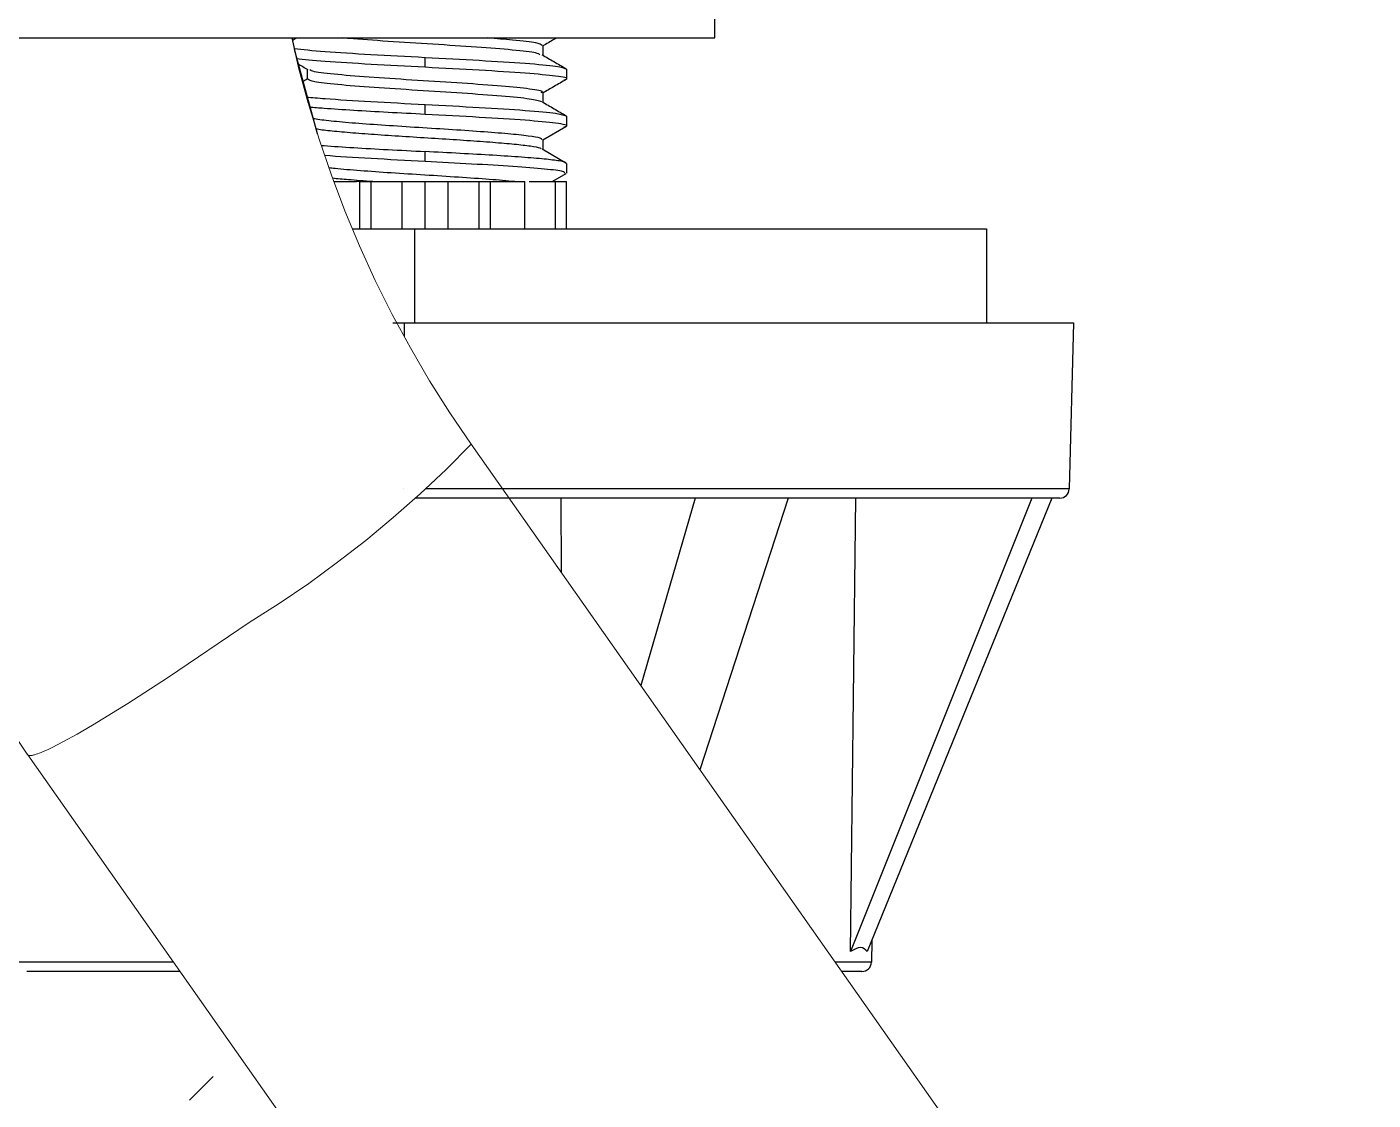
# Model space of a CAD drawing. Header units: millimetres. Extents: x 1991 to 2585, y -1131 to -711.
# Drawn here: x 2373.59 to 2402.17, y -1012.18 to -989.4 of the extents above; entities that cross this region are included whole.
import ezdxf

# ---------------------------------------------------------------- set-up
doc = ezdxf.new("R2010")
doc.units = ezdxf.units.MM
doc.header["$LTSCALE"] = 0.1
doc.layers.get('0').update_dxf_attribs({"lineweight": 13})

msp = doc.modelspace()

# ---------------------------------------------------------------- linework, layer by layer
at = {"color": 7, "linetype": 'Continuous', "lineweight": 25}
for p, q in [((2388.19, -989.634), (2388.19, -989.134)), ((2367.19, -989.634), (2388.19, -989.634)), ((2379.209, -989.634), (2379.347, -990.23)), ((2379.756, -991.669), (2379.263, -989.877)), ((2384.537, -989.794), (2384.537, -989.998)), ((2379.347, -990.23), (2379.556, -991.01)), ((2379.54, -990.508), (2379.54, -990.304)), ((2382.039, -990.257), (2382.039, -990.046)), ((2385.039, -990.296), (2385.039, -990.507)), ((2384.538, -990.794), (2384.538, -990.998)), ((2382.039, -991.257), (2382.039, -991.046)), ((2385.039, -991.296), (2385.039, -991.507)), ((2385.029, -991.519), (2384.538, -991.804)), ((2384.522, -991.989), (2385.03, -992.284)), ((2384.538, -991.795), (2384.538, -991.998)), ((2382.039, -992.257), (2382.039, -992.046)), ((2385.039, -992.296), (2385.039, -992.508)), ((2385.028, -992.52), (2384.744, -992.685)), ((2380.102, -992.684), (2380.583, -992.684)), ((2380.667, -992.684), (2380.583, -992.684)), ((2380.65, -993.684), (2380.65, -992.684)), ((2380.667, -992.684), (2380.891, -992.684)), ((2380.891, -993.684), (2380.891, -992.684)), ((2380.891, -992.684), (2381.551, -992.684)), ((2381.551, -993.684), (2381.551, -992.684)), ((2381.551, -992.684), (2382.039, -992.684)), ((2382.039, -993.684), (2382.039, -992.684)), ((2382.039, -992.684), (2382.527, -992.684)), ((2382.527, -993.684), (2382.527, -992.684)), ((2382.527, -992.684), (2383.187, -992.684)), ((2383.187, -993.684), (2383.187, -992.684)), ((2383.187, -992.684), (2383.428, -992.684)), ((2383.428, -993.684), (2383.428, -992.684)), ((2383.428, -992.684), (2384.16, -992.684)), ((2384.16, -993.684), (2384.16, -992.684)), ((2384.25, -992.684), (2384.811, -992.684)), ((2384.811, -993.684), (2384.811, -992.684)), ((2384.811, -992.684), (2385.039, -992.684)), ((2385.039, -993.684), (2385.039, -992.684)), ((2380.495, -993.684), (2381.82, -993.684)), ((2381.82, -995.684), (2381.82, -993.684)), ((2381.82, -993.684), (2393.956, -993.684)), ((2393.956, -993.684), (2393.956, -995.684)), ((2381.596, -995.684), (2395.807, -995.684)), ((2395.807, -995.684), (2395.715, -999.207)), ((2395.514, -999.403), (2381.832, -999.403)), ((2387.775, -999.403), (2386.617, -1003.383)), ((2389.748, -999.403), (2387.873, -1005.17)), ((2394.919, -999.403), (2391.071, -1009.03)), ((2395.347, -999.403), (2391.427, -1009.03)), ((2391.523, -1008.795), (2391.515, -1009.255)), ((2376.835, -1009.453), (2373.585, -1009.453)), ((2391.314, -1009.453), (2390.883, -1009.453)), ((2377.039, -1012.184), (2377.539, -1011.684))]:
    msp.add_line(p, q, dxfattribs=at)
for p, q in [((2379.556, -991.01), (2379.79, -991.783)), ((2379.79, -991.783), (2380.05, -992.547)), ((2380.05, -992.547), (2380.336, -993.302)), ((2380.336, -993.302), (2380.647, -994.047)), ((2380.647, -994.047), (2380.982, -994.781)), ((2380.982, -994.781), (2381.342, -995.504)), ((2381.342, -995.504), (2381.726, -996.214)), ((2381.726, -996.214), (2382.133, -996.911)), ((2382.133, -996.911), (2382.564, -997.593)), ((2382.564, -997.593), (2383.017, -998.261)), ((2382.483, -998.796), (2383.017, -998.261)), ((2383.017, -998.261), (2402.166, -1025.505)), ((2381.931, -999.315), (2382.483, -998.796)), ((2381.363, -999.817), (2381.931, -999.315)), ((2380.779, -1000.301), (2381.363, -999.817)), ((2380.181, -1000.767), (2380.779, -1000.301)), ((2379.569, -1001.214), (2380.181, -1000.767)), ((2378.944, -1001.641), (2379.569, -1001.214)), ((2378.307, -1002.048), (2378.944, -1001.641)), ((2376.573, -1003.222), (2378.307, -1002.048)), ((2375.729, -1003.764), (2376.573, -1003.222)), ((2372.907, -1003.826), (2373.591, -1004.837)), ((2374.976, -1004.224), (2375.729, -1003.764)), ((2374.65, -1004.413), (2374.976, -1004.224)), ((2374.123, -1004.695), (2374.365, -1004.571)), ((2374.365, -1004.571), (2374.65, -1004.413)), ((2373.597, -1004.832), (2373.597, -1004.838)), ((2373.597, -1004.838), (2373.598, -1004.843)), ((2373.598, -1004.843), (2373.599, -1004.847)), ((2373.599, -1004.847), (2373.601, -1004.851)), ((2373.601, -1004.851), (2373.604, -1004.855)), ((2373.603, -1004.853), (2392.732, -1032.068)), ((2373.604, -1004.855), (2373.607, -1004.859)), ((2373.607, -1004.859), (2373.611, -1004.862)), ((2373.611, -1004.862), (2373.616, -1004.864)), ((2373.616, -1004.864), (2373.621, -1004.866)), ((2373.621, -1004.866), (2373.627, -1004.868)), ((2373.627, -1004.868), (2373.633, -1004.869)), ((2373.633, -1004.869), (2373.64, -1004.87)), ((2373.64, -1004.87), (2373.648, -1004.87)), ((2373.648, -1004.87), (2373.657, -1004.87)), ((2373.657, -1004.87), (2373.666, -1004.87)), ((2373.666, -1004.87), (2373.675, -1004.869)), ((2373.675, -1004.869), (2373.686, -1004.867)), ((2373.686, -1004.867), (2373.697, -1004.865)), ((2373.697, -1004.865), (2373.709, -1004.863)), ((2373.709, -1004.863), (2373.721, -1004.86)), ((2373.721, -1004.86), (2373.735, -1004.857)), ((2373.735, -1004.857), (2373.749, -1004.853)), ((2373.749, -1004.853), (2373.779, -1004.843)), ((2373.779, -1004.843), (2373.811, -1004.832)), ((2373.811, -1004.832), (2373.847, -1004.819)), ((2373.847, -1004.819), (2373.886, -1004.804)), ((2373.886, -1004.804), (2373.927, -1004.786)), ((2373.927, -1004.786), (2374.019, -1004.745)), ((2374.019, -1004.745), (2374.123, -1004.695))]:
    msp.add_line(p, q)
at = {"color": 8, "linetype": 'Continuous', "lineweight": 25}
for p, q in [((2381.572, -999.207), (2381.572, -999.207)), ((2395.715, -999.207), (2382.046, -999.207)), ((2376.696, -1009.254), (2373.384, -1009.254)), ((2391.515, -1009.255), (2390.744, -1009.255))]:
    msp.add_line(p, q, dxfattribs=at)
at = {"color": 7, "linetype": 'Continuous', "lineweight": 25, "flags": 128}
for points in [[(2381.596, -995.684), (2381.594, -995.97)], [(2384.933, -1000.987), (2384.925, -999.403)], [(2391.071, -1009.03), (2391.136, -1003.639), (2391.187, -999.403)]]:
    msp.add_lwpolyline(points, dxfattribs=at)
at = {"color": 7, "linetype": 'Continuous', "lineweight": 25}
for centre, end in [((2395.514, -999.202), 358.5), ((2391.314, -1009.252), 359)]:
    msp.add_arc(centre, 0.201, 270, end, dxfattribs=at)
for points, knots in [([(2379.221, -989.684), (2379.248, -989.668), (2379.277, -989.652), (2379.306, -989.635), (2379.307, -989.634)], [0.3491012, 0.3491012, 0.3491012, 0.3491012, 0.5167419, 0.5250966, 0.5250966, 0.5250966, 0.5250966]), ([(2384.478, -989.989), (2384.46, -989.977), (2384.411, -989.944), (2383.926, -989.89), (2383.158, -989.829), (2382.207, -989.768), (2381.237, -989.707), (2380.613, -989.662), (2380.335, -989.638), (2380.293, -989.634)], [0, 0, 0, 0, 0.0783799, 0.205378, 0.3321033, 0.4590729, 0.5858351, 0.7127696, 0.7365646, 0.7365646, 0.7365646, 0.7365646]), ([(2384.522, -989.794), (2384.499, -989.776), (2384.451, -989.737), (2383.982, -989.684), (2383.559, -989.649), (2383.365, -989.634)], [0, 0, 0, 0, 0.1343988, 0.2837415, 0.3906232, 0.3906232, 0.3906232, 0.3906232]), ([(2384.83, -989.634), (2384.811, -989.645), (2384.714, -989.702), (2384.616, -989.758), (2384.537, -989.804)], [0.4041514, 0.4041514, 0.4041514, 0.4041514, 0.51726, 1, 1, 1, 1]), ([(2379.261, -989.858), (2379.263, -989.858), (2379.428, -989.879), (2379.856, -989.921), (2380.862, -989.984), (2381.647, -990.025), (2382.039, -990.046)], [0.2911032, 0.2911032, 0.2911032, 0.2911032, 0.2941752, 0.5294501, 0.7647252, 1, 1, 1, 1]), ([(2384.521, -989.989), (2384.605, -990.038), (2384.775, -990.137), (2384.945, -990.235), (2385.03, -990.284)], [0, 0, 0, 0, 0.499849, 1, 1, 1, 1]), ([(2382.039, -990.257), (2381.646, -990.237), (2380.86, -990.195), (2379.901, -990.135), (2379.452, -990.095), (2379.311, -990.076)], [0, 0, 0, 0, 0.2499999, 0.4999999, 0.7249839, 0.7249839, 0.7249839, 0.7249839]), ([(2384.507, -990.794), (2384.517, -990.789), (2384.569, -990.764), (2384.288, -990.718), (2383.707, -990.657), (2382.843, -990.596), (2381.876, -990.535), (2380.926, -990.474), (2380.15, -990.413), (2379.667, -990.358), (2379.615, -990.325), (2379.594, -990.312)], [0, 0, 0, 0, 0.03039, 0.157184, 0.284068, 0.410819, 0.53774, 0.66445, 0.791403, 0.91808, 1, 1, 1, 1]), ([(2382.039, -990.046), (2382.432, -990.067), (2383.218, -990.109), (2384.21, -990.171), (2384.904, -990.234), (2384.994, -990.275), (2385.039, -990.296)], [0, 0, 0, 0, 0.25, 0.5, 0.75, 1, 1, 1, 1]), ([(2384.988, -990.521), (2385.008, -990.517), (2385.116, -990.491), (2384.859, -990.445), (2384.222, -990.382), (2383.215, -990.32), (2382.431, -990.278), (2382.039, -990.257)], [0, 0, 0, 0, 0.05303, 0.289772, 0.526515, 0.763257, 1, 1, 1, 1]), ([(2384.519, -990.99), (2384.453, -990.97), (2384.317, -990.93), (2383.696, -990.87), (2382.845, -990.808), (2381.875, -990.747), (2380.928, -990.686), (2380.147, -990.625), (2379.631, -990.565), (2379.578, -990.526), (2379.552, -990.507)], [0, 0, 0, 0, 0.122822, 0.249435, 0.375916, 0.502566, 0.629007, 0.75569, 0.882097, 1, 1, 1, 1]), ([(2385.032, -990.518), (2384.947, -990.567), (2384.782, -990.662), (2384.618, -990.758), (2384.538, -990.804)], [0, 0, 0, 0, 0.516011, 1, 1, 1, 1]), ([(2379.523, -990.887), (2379.638, -990.898), (2380.009, -990.931), (2380.862, -990.984), (2381.647, -991.025), (2382.039, -991.046)], [0.4013679, 0.4013679, 0.4013679, 0.4013679, 0.5293727, 0.7646864, 1, 1, 1, 1]), ([(2382.039, -991.257), (2381.774, -991.243), (2381.245, -991.215), (2380.506, -991.173), (2379.953, -991.136), (2379.679, -991.114), (2379.584, -991.105)], [0, 0, 0, 0, 0.1685024, 0.3370045, 0.5055068, 0.6103254, 0.6103254, 0.6103254, 0.6103254]), ([(2382.039, -991.046), (2382.432, -991.067), (2383.218, -991.109), (2384.21, -991.171), (2384.904, -991.234), (2384.994, -991.275), (2385.039, -991.296)], [0, 0, 0, 0, 0.25, 0.5, 0.75, 1, 1, 1, 1]), ([(2384.522, -990.989), (2384.607, -991.038), (2384.777, -991.137), (2384.947, -991.235), (2385.032, -991.285)], [0, 0, 0, 0, 0.499854, 1, 1, 1, 1]), ([(2384.518, -991.796), (2384.515, -991.785), (2384.509, -991.758), (2384.255, -991.716), (2383.821, -991.67), (2383.229, -991.624), (2382.541, -991.578), (2381.81, -991.532), (2381.099, -991.486), (2380.465, -991.44), (2379.968, -991.394), (2379.729, -991.362), (2379.661, -991.346), (2379.657, -991.345)], [0, 0, 0, 0, 0.0701196, 0.1652806, 0.2604903, 0.3556427, 0.4508589, 0.5460043, 0.6412254, 0.7363666, 0.8315904, 0.9267312, 0.9320138, 0.9320138, 0.9320138, 0.9320138]), ([(2384.985, -991.522), (2385.006, -991.517), (2385.116, -991.492), (2384.859, -991.445), (2384.222, -991.382), (2383.215, -991.32), (2382.431, -991.278), (2382.039, -991.257)], [0, 0, 0, 0, 0.055848, 0.291886, 0.527924, 0.763962, 1, 1, 1, 1]), ([(2384.506, -991.991), (2384.501, -991.985), (2384.484, -991.966), (2384.292, -991.934), (2383.954, -991.894), (2383.489, -991.855), (2382.937, -991.815), (2382.33, -991.776), (2381.705, -991.736), (2381.1, -991.697), (2380.553, -991.657), (2380.097, -991.618), (2379.849, -991.589), (2379.743, -991.572), (2379.725, -991.57)], [0, 0, 0, 0, 0.0358825, 0.1175332, 0.1992458, 0.2808844, 0.3625872, 0.4442584, 0.525922, 0.6076291, 0.6892665, 0.7709768, 0.8526344, 0.8709769, 0.8709769, 0.8709769, 0.8709769]), ([(2379.835, -991.915), (2379.856, -991.916), (2380.061, -991.932), (2380.506, -991.962), (2381.245, -992.004), (2381.774, -992.032), (2382.039, -992.046)], [0.5042403, 0.5042403, 0.5042403, 0.5042403, 0.5228161, 0.6818773, 0.8409386, 1, 1, 1, 1]), ([(2382.039, -992.257), (2381.646, -992.237), (2380.86, -992.195), (2380.195, -992.153), (2379.912, -992.132), (2379.909, -992.132)], [0, 0, 0, 0, 0.2499999, 0.4999999, 0.5025583, 0.5025583, 0.5025583, 0.5025583]), ([(2385.02, -992.296), (2385.026, -992.293), (2385.052, -992.276), (2384.909, -992.246), (2384.596, -992.206), (2384.108, -992.166), (2383.495, -992.126), (2382.79, -992.086), (2382.289, -992.059), (2382.039, -992.046)], [0, 0, 0, 0, 0.042983, 0.202486, 0.361989, 0.521491, 0.680994, 0.840497, 1, 1, 1, 1]), ([(2385.003, -992.508), (2385.002, -992.495), (2384.999, -992.465), (2384.612, -992.417), (2383.94, -992.364), (2383.044, -992.311), (2382.374, -992.275), (2382.039, -992.257)], [0, 0, 0, 0, 0.1468613, 0.360146, 0.5734308, 0.7867153, 1, 1, 1, 1]), ([(2383.944, -992.684), (2383.773, -992.669), (2383.429, -992.638), (2382.756, -992.592), (2382.035, -992.546), (2381.31, -992.5), (2380.649, -992.454), (2380.225, -992.418), (2380.039, -992.398), (2379.998, -992.394)], [0, 0, 0, 0, 0.1245411, 0.2489732, 0.3735366, 0.4979882, 0.6225486, 0.7470008, 0.7841379, 0.7841379, 0.7841379, 0.7841379]), ([(2380.927, -992.684), (2380.749, -992.671), (2380.43, -992.647), (2380.175, -992.624), (2380.076, -992.614)], [0, 0, 0, 0, 0.2236381, 0.3984697, 0.3984697, 0.3984697, 0.3984697]), ([(2381.352, -995.684), (2381.395, -995.684), (2381.48, -995.684), (2381.557, -995.684), (2381.596, -995.684)], [0, 0, 0, 0, 0.5002092, 1, 1, 1, 1]), ([(2391.427, -1009.03), (2391.385, -1008.986), (2391.301, -1008.9), (2391.148, -1008.986), (2391.071, -1009.03)], [0, 0, 0, 0, 0.5, 1, 1, 1, 1])]:
    msp.add_open_spline(points, degree=3, knots=knots, dxfattribs=at)
for points in [[(2379.557, -990.314), (2379.483, -990.271), (2379.41, -990.229), (2379.337, -990.186)], [(2379.435, -990.559), (2379.47, -990.539), (2379.505, -990.518), (2379.54, -990.498)], [(2381.572, -999.207), (2381.572, -999.207), (2381.572, -999.207), (2381.572, -999.207)]]:
    msp.add_open_spline(points, degree=3, dxfattribs=at)

doc.saveas('drawing.dxf')
